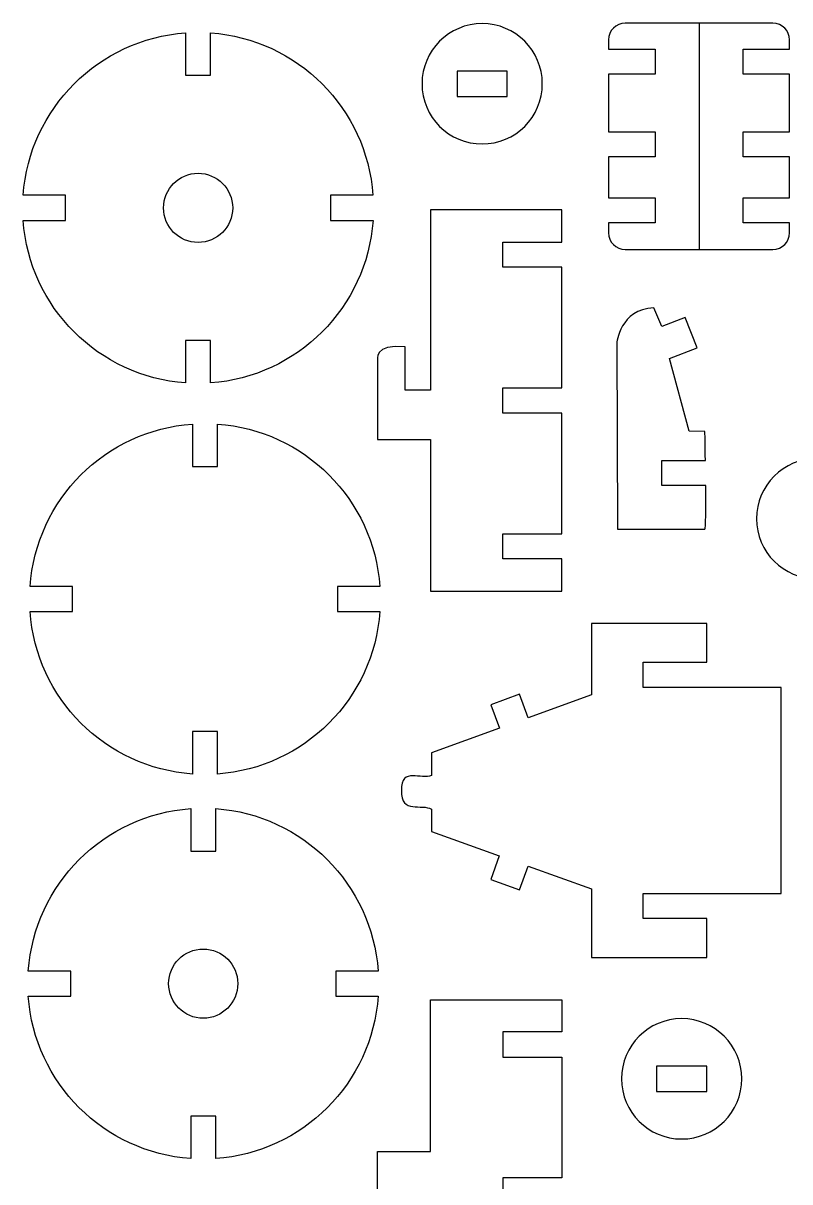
# Model space of a CAD drawing. Extents: x -1.13 to 5.64, y -3.97 to 4.46.
# Drawn here: x -1.13 to 2.48, y -0.99 to 4.46 of the extents above; entities that cross this region are included whole.
import ezdxf

# ---------------------------------------------------------------- set-up
doc = ezdxf.new("R2010")
doc.units = 0
doc.header["$MEASUREMENT"] = 0
doc.layers.add('CAPA_1', color=7, linetype='CONTINUOUS')

msp = doc.modelspace()

# ---------------------------------------------------------------- linework, layer by layer
at = {"layer": 'CAPA_1', "color": 1}
for centre in [(-0.3035, 3.5889), (-0.2793, -0.0588), (-0.2793, -0.0588)]:
    msp.add_ellipse(centre, major_axis=(0, 0.1627), ratio=1, dxfattribs=at)
for points, knots in [([(1.0329, 4.4554), (1.1892, 4.4554), (1.3159, 4.3287), (1.3159, 4.1724), (1.3159, 4.1724), (1.3159, 4.0161), (1.1892, 3.8894), (1.0329, 3.8894), (1.0329, 3.8894), (0.8766, 3.8894), (0.7499, 4.0161), (0.7499, 4.1724), (0.7499, 4.1724), (0.7499, 4.3287), (0.8766, 4.4554), (1.0329, 4.4554)], [0, 0, 0, 0, 0.25, 0.25, 0.25, 0.25, 0.5, 0.5, 0.5, 0.5, 0.75, 0.75, 0.75, 0.75, 1, 1, 1, 1]), ([(1.7056, 4.4574), (1.7056, 4.4574), (2.4005, 4.4574), (2.4005, 4.4574), (2.4005, 4.4574), (2.4438, 4.4574), (2.4793, 4.422), (2.4793, 4.3787), (2.4793, 4.3787), (2.4793, 4.3787), (2.4793, 4.3351), (2.4793, 4.3351), (2.4793, 4.3351), (2.4793, 4.3351), (2.2601, 4.3351), (2.2601, 4.3351), (2.2601, 4.3351), (2.2601, 4.3351), (2.2601, 4.217), (2.2601, 4.217), (2.2601, 4.217), (2.2601, 4.217), (2.4793, 4.217), (2.4793, 4.217), (2.4793, 4.217), (2.4793, 4.217), (2.4793, 3.947), (2.4793, 3.947), (2.4793, 3.947), (2.4793, 3.947), (2.2601, 3.947), (2.2601, 3.947), (2.2601, 3.947), (2.2601, 3.947), (2.2601, 3.8289), (2.2601, 3.8289), (2.2601, 3.8289), (2.2601, 3.8289), (2.4793, 3.8289), (2.4793, 3.8289), (2.4793, 3.8289), (2.4793, 3.8289), (2.4793, 3.6363), (2.4793, 3.6363), (2.4793, 3.6363), (2.4793, 3.6363), (2.2601, 3.6363), (2.2601, 3.6363), (2.2601, 3.6363), (2.2601, 3.6363), (2.2601, 3.5182), (2.2601, 3.5182), (2.2601, 3.5182), (2.2601, 3.5182), (2.4793, 3.5182), (2.4793, 3.5182), (2.4793, 3.5182), (2.4793, 3.5182), (2.4793, 3.4719), (2.4793, 3.4719), (2.4793, 3.4719), (2.4793, 3.4286), (2.4438, 3.3932), (2.4005, 3.3932), (2.4005, 3.3932), (2.4005, 3.3932), (1.7056, 3.3932), (1.7056, 3.3932), (1.7056, 3.3932), (1.6623, 3.3932), (1.6268, 3.4286), (1.6268, 3.4719), (1.6268, 3.4719), (1.6268, 3.4719), (1.6268, 3.5182), (1.6268, 3.5182), (1.6268, 3.5182), (1.6268, 3.5182), (1.846, 3.5182), (1.846, 3.5182), (1.846, 3.5182), (1.846, 3.5182), (1.846, 3.6363), (1.846, 3.6363), (1.846, 3.6363), (1.846, 3.6363), (1.6268, 3.6363), (1.6268, 3.6363), (1.6268, 3.6363), (1.6268, 3.6363), (1.6268, 3.8289), (1.6268, 3.8289), (1.6268, 3.8289), (1.6268, 3.8289), (1.846, 3.8289), (1.846, 3.8289), (1.846, 3.8289), (1.846, 3.8289), (1.846, 3.947), (1.846, 3.947), (1.846, 3.947), (1.846, 3.947), (1.6268, 3.947), (1.6268, 3.947), (1.6268, 3.947), (1.6268, 3.947), (1.6268, 4.217), (1.6268, 4.217), (1.6268, 4.217), (1.6268, 4.217), (1.846, 4.217), (1.846, 4.217), (1.846, 4.217), (1.846, 4.217), (1.846, 4.3351), (1.846, 4.3351), (1.846, 4.3351), (1.846, 4.3351), (1.6268, 4.3351), (1.6268, 4.3351), (1.6268, 4.3351), (1.6268, 4.3351), (1.6268, 4.3787), (1.6268, 4.3787), (1.6268, 4.3787), (1.6268, 4.422), (1.6623, 4.4574), (1.7056, 4.4574)], [0, 0, 0, 0, 0.03125, 0.03125, 0.03125, 0.03125, 0.0625, 0.0625, 0.0625, 0.0625, 0.09375, 0.09375, 0.09375, 0.09375, 0.125, 0.125, 0.125, 0.125, 0.15625, 0.15625, 0.15625, 0.15625, 0.1875, 0.1875, 0.1875, 0.1875, 0.21875, 0.21875, 0.21875, 0.21875, 0.25, 0.25, 0.25, 0.25, 0.28125, 0.28125, 0.28125, 0.28125, 0.3125, 0.3125, 0.3125, 0.3125, 0.34375, 0.34375, 0.34375, 0.34375, 0.375, 0.375, 0.375, 0.375, 0.40625, 0.40625, 0.40625, 0.40625, 0.4375, 0.4375, 0.4375, 0.4375, 0.46875, 0.46875, 0.46875, 0.46875, 0.5, 0.5, 0.5, 0.5, 0.53125, 0.53125, 0.53125, 0.53125, 0.5625, 0.5625, 0.5625, 0.5625, 0.59375, 0.59375, 0.59375, 0.59375, 0.625, 0.625, 0.625, 0.625, 0.65625, 0.65625, 0.65625, 0.65625, 0.6875, 0.6875, 0.6875, 0.6875, 0.71875, 0.71875, 0.71875, 0.71875, 0.75, 0.75, 0.75, 0.75, 0.78125, 0.78125, 0.78125, 0.78125, 0.8125, 0.8125, 0.8125, 0.8125, 0.84375, 0.84375, 0.84375, 0.84375, 0.875, 0.875, 0.875, 0.875, 0.90625, 0.90625, 0.90625, 0.90625, 0.9375, 0.9375, 0.9375, 0.9375, 0.96875, 0.96875, 0.96875, 0.96875, 1, 1, 1, 1]), ([(-0.2445, 2.766), (0.1641, 2.7949), (0.4905, 3.1214), (0.5194, 3.53), (0.5194, 3.53), (0.5194, 3.53), (0.3197, 3.53), (0.3197, 3.53), (0.3197, 3.53), (0.3197, 3.53), (0.3197, 3.6481), (0.3197, 3.6481), (0.3197, 3.6481), (0.3197, 3.6481), (0.5193, 3.6481), (0.5193, 3.6481), (0.5193, 3.6481), (0.4904, 4.0566), (0.164, 4.3829), (-0.2445, 4.4118), (-0.2445, 4.4118), (-0.2445, 4.4118), (-0.2445, 4.2123), (-0.2445, 4.2123), (-0.2445, 4.2123), (-0.2445, 4.2123), (-0.3626, 4.2123), (-0.3626, 4.2123), (-0.3626, 4.2123), (-0.3626, 4.2123), (-0.3626, 4.4118), (-0.3626, 4.4118), (-0.3626, 4.4118), (-0.7711, 4.3829), (-1.0974, 4.0566), (-1.1264, 3.6481), (-1.1264, 3.6481), (-1.1264, 3.6481), (-0.9268, 3.6481), (-0.9268, 3.6481), (-0.9268, 3.6481), (-0.9268, 3.6481), (-0.9268, 3.53), (-0.9268, 3.53), (-0.9268, 3.53), (-0.9268, 3.53), (-1.1264, 3.53), (-1.1264, 3.53), (-1.1264, 3.53), (-1.0976, 3.1214), (-0.7712, 2.7949), (-0.3626, 2.766), (-0.3626, 2.766), (-0.3626, 2.766), (-0.3626, 2.9658), (-0.3626, 2.9658), (-0.3626, 2.9658), (-0.3626, 2.9658), (-0.2445, 2.9658), (-0.2445, 2.9658), (-0.2445, 2.9658), (-0.2445, 2.9658), (-0.2445, 2.766), (-0.2445, 2.766)], [0, 0, 0, 0, 0.0625, 0.0625, 0.0625, 0.0625, 0.125, 0.125, 0.125, 0.125, 0.1875, 0.1875, 0.1875, 0.1875, 0.25, 0.25, 0.25, 0.25, 0.3125, 0.3125, 0.3125, 0.3125, 0.375, 0.375, 0.375, 0.375, 0.4375, 0.4375, 0.4375, 0.4375, 0.5, 0.5, 0.5, 0.5, 0.5625, 0.5625, 0.5625, 0.5625, 0.625, 0.625, 0.625, 0.625, 0.6875, 0.6875, 0.6875, 0.6875, 0.75, 0.75, 0.75, 0.75, 0.8125, 0.8125, 0.8125, 0.8125, 0.875, 0.875, 0.875, 0.875, 0.9375, 0.9375, 0.9375, 0.9375, 1, 1, 1, 1]), ([(1.151, 4.1133), (1.151, 4.1133), (0.9149, 4.1133), (0.9149, 4.1133), (0.9149, 4.1133), (0.9149, 4.1133), (0.9149, 4.2315), (0.9149, 4.2315), (0.9149, 4.2315), (0.9149, 4.2315), (1.151, 4.2315), (1.151, 4.2315), (1.151, 4.2315), (1.151, 4.2315), (1.151, 4.1133), (1.151, 4.1133)], [0, 0, 0, 0, 0.25, 0.25, 0.25, 0.25, 0.5, 0.5, 0.5, 0.5, 0.75, 0.75, 0.75, 0.75, 1, 1, 1, 1]), ([(0.7894, 3.5791), (0.7894, 3.5791), (1.4075, 3.5791), (1.4075, 3.5791), (1.4075, 3.5791), (1.4075, 3.5791), (1.4075, 3.4281), (1.4075, 3.4281), (1.4075, 3.4281), (1.4075, 3.4281), (1.1297, 3.4281), (1.1297, 3.4281), (1.1297, 3.4281), (1.1297, 3.4281), (1.1297, 3.3099), (1.1297, 3.3099), (1.1297, 3.3099), (1.1297, 3.3099), (1.4075, 3.3099), (1.4075, 3.3099), (1.4075, 3.3099), (1.4075, 3.3099), (1.4075, 2.7423), (1.4075, 2.7423), (1.4075, 2.7423), (1.4075, 2.7423), (1.1297, 2.7423), (1.1297, 2.7423), (1.1297, 2.7423), (1.1297, 2.7423), (1.1297, 2.6242), (1.1297, 2.6242), (1.1297, 2.6242), (1.1297, 2.6242), (1.4075, 2.6242), (1.4075, 2.6242), (1.4075, 2.6242), (1.4075, 2.6242), (1.4075, 2.0565), (1.4075, 2.0565), (1.4075, 2.0565), (1.4075, 2.0565), (1.1297, 2.0565), (1.1297, 2.0565), (1.1297, 2.0565), (1.1297, 2.0565), (1.1297, 1.9384), (1.1297, 1.9384), (1.1297, 1.9384), (1.1297, 1.9384), (1.4075, 1.9384), (1.4075, 1.9384), (1.4075, 1.9384), (1.4075, 1.9384), (1.4075, 1.7874), (1.4075, 1.7874), (1.4075, 1.7874), (1.4075, 1.7874), (0.7894, 1.7874), (0.7894, 1.7874), (0.7894, 1.7874), (0.7894, 1.7874), (0.7894, 2.5001), (0.7894, 2.5001), (0.7894, 2.5001), (0.7894, 2.5001), (0.5403, 2.5001), (0.5403, 2.5001), (0.5403, 2.5001), (0.5403, 2.5001), (0.5403, 2.8725), (0.5403, 2.8725), (0.5403, 2.8725), (0.5403, 2.8725), (0.5228, 2.9506), (0.6713, 2.9358), (0.6713, 2.9358), (0.6713, 2.9358), (0.6713, 2.731), (0.6713, 2.731), (0.6713, 2.731), (0.6713, 2.731), (0.7894, 2.731), (0.7894, 2.731), (0.7894, 2.731), (0.7894, 2.731), (0.7894, 2.9309), (0.7894, 2.9309), (0.7894, 2.9309), (0.7894, 2.9309), (0.7894, 3.349), (0.7894, 3.349), (0.7894, 3.349), (0.7894, 3.349), (0.7894, 3.5791), (0.7894, 3.5791)], [0, 0, 0, 0, 0.041667, 0.041667, 0.041667, 0.041667, 0.083333, 0.083333, 0.083333, 0.083333, 0.125, 0.125, 0.125, 0.125, 0.166667, 0.166667, 0.166667, 0.166667, 0.208333, 0.208333, 0.208333, 0.208333, 0.25, 0.25, 0.25, 0.25, 0.291667, 0.291667, 0.291667, 0.291667, 0.333333, 0.333333, 0.333333, 0.333333, 0.375, 0.375, 0.375, 0.375, 0.416667, 0.416667, 0.416667, 0.416667, 0.458333, 0.458333, 0.458333, 0.458333, 0.5, 0.5, 0.5, 0.5, 0.541667, 0.541667, 0.541667, 0.541667, 0.583333, 0.583333, 0.583333, 0.583333, 0.625, 0.625, 0.625, 0.625, 0.666667, 0.666667, 0.666667, 0.666667, 0.708333, 0.708333, 0.708333, 0.708333, 0.75, 0.75, 0.75, 0.75, 0.791667, 0.791667, 0.791667, 0.791667, 0.833333, 0.833333, 0.833333, 0.833333, 0.875, 0.875, 0.875, 0.875, 0.916667, 0.916667, 0.916667, 0.916667, 0.958333, 0.958333, 0.958333, 0.958333, 1, 1, 1, 1]), ([(1.6659, 2.9516), (1.6659, 2.9516), (1.6815, 3.1148), (1.8412, 3.1183), (1.8412, 3.1183), (1.8412, 3.1183), (1.8777, 3.0315), (1.8777, 3.0315), (1.8777, 3.0315), (1.8777, 3.0315), (1.9871, 3.0732), (1.9871, 3.0732), (1.9871, 3.0732), (1.9871, 3.0732), (2.0444, 2.9316), (2.0444, 2.9316), (2.0444, 2.9316), (2.0444, 2.9316), (1.9141, 2.8804), (1.9141, 2.8804), (1.9141, 2.8804), (1.9141, 2.8804), (2.0061, 2.5384), (2.0061, 2.5384), (2.0061, 2.5384), (2.0061, 2.5384), (2.0808, 2.5367), (2.0808, 2.5367), (2.0808, 2.5367), (2.0808, 2.5367), (2.0819, 2.4769), (2.083, 2.4004), (2.083, 2.4004), (2.083, 2.4004), (1.8777, 2.4004), (1.8777, 2.4004), (1.8777, 2.4004), (1.8777, 2.4004), (1.8777, 2.2841), (1.8777, 2.2841), (1.8777, 2.2841), (1.8777, 2.2841), (2.0843, 2.2841), (2.0843, 2.2841), (2.0843, 2.2841), (2.0851, 2.1778), (2.0848, 2.0784), (2.0808, 2.0784), (2.0808, 2.0784), (2.0721, 2.0784), (1.6693, 2.0784), (1.6693, 2.0784), (1.6693, 2.0784), (1.6693, 2.0784), (1.6659, 2.9516), (1.6659, 2.9516)], [0, 0, 0, 0, 0.071429, 0.071429, 0.071429, 0.071429, 0.142857, 0.142857, 0.142857, 0.142857, 0.214286, 0.214286, 0.214286, 0.214286, 0.285714, 0.285714, 0.285714, 0.285714, 0.357143, 0.357143, 0.357143, 0.357143, 0.428571, 0.428571, 0.428571, 0.428571, 0.5, 0.5, 0.5, 0.5, 0.571429, 0.571429, 0.571429, 0.571429, 0.642857, 0.642857, 0.642857, 0.642857, 0.714286, 0.714286, 0.714286, 0.714286, 0.785714, 0.785714, 0.785714, 0.785714, 0.857143, 0.857143, 0.857143, 0.857143, 0.928571, 0.928571, 0.928571, 0.928571, 1, 1, 1, 1]), ([(-0.2122, 0.9268), (0.1964, 0.9557), (0.5228, 1.2821), (0.5516, 1.6907), (0.5516, 1.6907), (0.5516, 1.6907), (0.352, 1.6907), (0.352, 1.6907), (0.352, 1.6907), (0.352, 1.6907), (0.352, 1.8089), (0.352, 1.8089), (0.352, 1.8089), (0.352, 1.8089), (0.5516, 1.8089), (0.5516, 1.8089), (0.5516, 1.8089), (0.5227, 2.2174), (0.1963, 2.5437), (-0.2122, 2.5726), (-0.2122, 2.5726), (-0.2122, 2.5726), (-0.2122, 2.373), (-0.2122, 2.373), (-0.2122, 2.373), (-0.2122, 2.373), (-0.3303, 2.373), (-0.3303, 2.373), (-0.3303, 2.373), (-0.3303, 2.373), (-0.3303, 2.5726), (-0.3303, 2.5726), (-0.3303, 2.5726), (-0.7388, 2.5437), (-1.0651, 2.2174), (-1.0941, 1.8089), (-1.0941, 1.8089), (-1.0941, 1.8089), (-0.8945, 1.8089), (-0.8945, 1.8089), (-0.8945, 1.8089), (-0.8945, 1.8089), (-0.8945, 1.6907), (-0.8945, 1.6907), (-0.8945, 1.6907), (-0.8945, 1.6907), (-1.0941, 1.6907), (-1.0941, 1.6907), (-1.0941, 1.6907), (-1.0653, 1.2821), (-0.7389, 0.9557), (-0.3303, 0.9268), (-0.3303, 0.9268), (-0.3303, 0.9268), (-0.3303, 1.1266), (-0.3303, 1.1266), (-0.3303, 1.1266), (-0.3303, 1.1266), (-0.2122, 1.1266), (-0.2122, 1.1266), (-0.2122, 1.1266), (-0.2122, 1.1266), (-0.2122, 0.9268), (-0.2122, 0.9268)], [0, 0, 0, 0, 0.0625, 0.0625, 0.0625, 0.0625, 0.125, 0.125, 0.125, 0.125, 0.1875, 0.1875, 0.1875, 0.1875, 0.25, 0.25, 0.25, 0.25, 0.3125, 0.3125, 0.3125, 0.3125, 0.375, 0.375, 0.375, 0.375, 0.4375, 0.4375, 0.4375, 0.4375, 0.5, 0.5, 0.5, 0.5, 0.5625, 0.5625, 0.5625, 0.5625, 0.625, 0.625, 0.625, 0.625, 0.6875, 0.6875, 0.6875, 0.6875, 0.75, 0.75, 0.75, 0.75, 0.8125, 0.8125, 0.8125, 0.8125, 0.875, 0.875, 0.875, 0.875, 0.9375, 0.9375, 0.9375, 0.9375, 1, 1, 1, 1]), ([(2.6067, 2.4102), (2.763, 2.4102), (2.8897, 2.2835), (2.8897, 2.1272), (2.8897, 2.1272), (2.8897, 1.9709), (2.763, 1.8442), (2.6067, 1.8442), (2.6067, 1.8442), (2.4504, 1.8442), (2.3237, 1.9709), (2.3237, 2.1272), (2.3237, 2.1272), (2.3237, 2.2835), (2.4504, 2.4102), (2.6067, 2.4102)], [0, 0, 0, 0, 0.25, 0.25, 0.25, 0.25, 0.5, 0.5, 0.5, 0.5, 0.75, 0.75, 0.75, 0.75, 1, 1, 1, 1]), ([(1.5476, 1.6342), (1.5476, 1.6342), (2.0893, 1.6342), (2.0893, 1.6342), (2.0893, 1.6342), (2.0893, 1.6342), (2.0893, 1.452), (2.0893, 1.452), (2.0893, 1.452), (2.0893, 1.452), (1.7906, 1.452), (1.7906, 1.452), (1.7906, 1.452), (1.7906, 1.452), (1.7906, 1.3339), (1.7906, 1.3339), (1.7906, 1.3339), (1.7906, 1.3339), (2.0893, 1.3339), (2.0893, 1.3339), (2.0893, 1.3339), (2.0893, 1.3339), (2.4396, 1.3339), (2.4396, 1.3339), (2.4396, 1.3339), (2.4396, 1.3339), (2.4396, 0.3651), (2.4396, 0.3651), (2.4396, 0.3651), (2.4396, 0.3651), (2.0893, 0.3651), (2.0893, 0.3651), (2.0893, 0.3651), (2.0893, 0.3651), (1.7906, 0.3651), (1.7906, 0.3651), (1.7906, 0.3651), (1.7906, 0.3651), (1.7906, 0.247), (1.7906, 0.247), (1.7906, 0.247), (1.7906, 0.247), (2.0893, 0.247), (2.0893, 0.247), (2.0893, 0.247), (2.0893, 0.247), (2.0893, 0.0648), (2.0893, 0.0648), (2.0893, 0.0648), (2.0893, 0.0648), (1.5476, 0.0648), (1.5476, 0.0648), (1.5476, 0.0648), (1.5476, 0.0648), (1.5476, 0.3651), (1.5476, 0.3651), (1.5476, 0.3651), (1.5476, 0.3651), (1.5476, 0.3864), (1.5476, 0.3864), (1.5476, 0.3864), (1.5476, 0.3864), (1.2491, 0.4935), (1.2491, 0.4935), (1.2491, 0.4935), (1.2491, 0.4935), (1.2089, 0.3821), (1.2089, 0.3821), (1.2089, 0.3821), (1.2089, 0.3821), (1.0731, 0.4315), (1.0731, 0.4315), (1.0731, 0.4315), (1.0731, 0.4315), (1.1132, 0.5423), (1.1132, 0.5423), (1.1132, 0.5423), (1.1132, 0.5423), (0.7947, 0.6565), (0.7947, 0.6565), (0.7947, 0.6565), (0.7947, 0.6565), (0.7947, 0.761), (0.7947, 0.761), (0.7947, 0.761), (0.7473, 0.7905), (0.6527, 0.7353), (0.6527, 0.8495), (0.6527, 0.8495), (0.6527, 0.9637), (0.7473, 0.8965), (0.7947, 0.92), (0.7947, 0.92), (0.7947, 0.92), (0.7947, 1.0258), (0.7947, 1.0258), (0.7947, 1.0258), (0.7947, 1.0258), (1.1138, 1.1418), (1.1138, 1.1418), (1.1138, 1.1418), (1.1138, 1.1418), (1.0731, 1.2527), (1.0731, 1.2527), (1.0731, 1.2527), (1.0731, 1.2527), (1.2089, 1.3021), (1.2089, 1.3021), (1.2089, 1.3021), (1.2089, 1.3021), (1.2495, 1.1912), (1.2495, 1.1912), (1.2495, 1.1912), (1.2495, 1.1912), (1.5476, 1.2996), (1.5476, 1.2996), (1.5476, 1.2996), (1.5476, 1.2996), (1.5476, 1.3339), (1.5476, 1.3339), (1.5476, 1.3339), (1.5476, 1.3339), (1.5476, 1.6342), (1.5476, 1.6342)], [0, 0, 0, 0, 0.032258, 0.032258, 0.032258, 0.032258, 0.064516, 0.064516, 0.064516, 0.064516, 0.096774, 0.096774, 0.096774, 0.096774, 0.129032, 0.129032, 0.129032, 0.129032, 0.16129, 0.16129, 0.16129, 0.16129, 0.193548, 0.193548, 0.193548, 0.193548, 0.225806, 0.225806, 0.225806, 0.225806, 0.258065, 0.258065, 0.258065, 0.258065, 0.290323, 0.290323, 0.290323, 0.290323, 0.322581, 0.322581, 0.322581, 0.322581, 0.354839, 0.354839, 0.354839, 0.354839, 0.387097, 0.387097, 0.387097, 0.387097, 0.419355, 0.419355, 0.419355, 0.419355, 0.451613, 0.451613, 0.451613, 0.451613, 0.483871, 0.483871, 0.483871, 0.483871, 0.516129, 0.516129, 0.516129, 0.516129, 0.548387, 0.548387, 0.548387, 0.548387, 0.580645, 0.580645, 0.580645, 0.580645, 0.612903, 0.612903, 0.612903, 0.612903, 0.645161, 0.645161, 0.645161, 0.645161, 0.677419, 0.677419, 0.677419, 0.677419, 0.709677, 0.709677, 0.709677, 0.709677, 0.741935, 0.741935, 0.741935, 0.741935, 0.774194, 0.774194, 0.774194, 0.774194, 0.806452, 0.806452, 0.806452, 0.806452, 0.83871, 0.83871, 0.83871, 0.83871, 0.870968, 0.870968, 0.870968, 0.870968, 0.903226, 0.903226, 0.903226, 0.903226, 0.935484, 0.935484, 0.935484, 0.935484, 0.967742, 0.967742, 0.967742, 0.967742, 1, 1, 1, 1]), ([(-0.2202, -0.8817), (0.1884, -0.8528), (0.5148, -0.5264), (0.5436, -0.1178), (0.5436, -0.1178), (0.5436, -0.1178), (0.3439, -0.1178), (0.3439, -0.1178), (0.3439, -0.1178), (0.3439, -0.1178), (0.3439, 0.0003), (0.3439, 0.0003), (0.3439, 0.0003), (0.3439, 0.0003), (0.5436, 0.0003), (0.5436, 0.0003), (0.5436, 0.0003), (0.5146, 0.4088), (0.1883, 0.7352), (-0.2202, 0.7641), (-0.2202, 0.7641), (-0.2202, 0.7641), (-0.2202, 0.5645), (-0.2202, 0.5645), (-0.2202, 0.5645), (-0.2202, 0.5645), (-0.3383, 0.5645), (-0.3383, 0.5645), (-0.3383, 0.5645), (-0.3383, 0.5645), (-0.3383, 0.7641), (-0.3383, 0.7641), (-0.3383, 0.7641), (-0.7469, 0.7352), (-1.0732, 0.4088), (-1.1021, 0.0003), (-1.1021, 0.0003), (-1.1021, 0.0003), (-0.9025, 0.0003), (-0.9025, 0.0003), (-0.9025, 0.0003), (-0.9025, 0.0003), (-0.9025, -0.1178), (-0.9025, -0.1178), (-0.9025, -0.1178), (-0.9025, -0.1178), (-1.1022, -0.1178), (-1.1022, -0.1178), (-1.1022, -0.1178), (-1.0733, -0.5264), (-0.7469, -0.8528), (-0.3383, -0.8817), (-0.3383, -0.8817), (-0.3383, -0.8817), (-0.3383, -0.682), (-0.3383, -0.682), (-0.3383, -0.682), (-0.3383, -0.682), (-0.2202, -0.682), (-0.2202, -0.682), (-0.2202, -0.682), (-0.2202, -0.682), (-0.2202, -0.8817), (-0.2202, -0.8817)], [0, 0, 0, 0, 0.0625, 0.0625, 0.0625, 0.0625, 0.125, 0.125, 0.125, 0.125, 0.1875, 0.1875, 0.1875, 0.1875, 0.25, 0.25, 0.25, 0.25, 0.3125, 0.3125, 0.3125, 0.3125, 0.375, 0.375, 0.375, 0.375, 0.4375, 0.4375, 0.4375, 0.4375, 0.5, 0.5, 0.5, 0.5, 0.5625, 0.5625, 0.5625, 0.5625, 0.625, 0.625, 0.625, 0.625, 0.6875, 0.6875, 0.6875, 0.6875, 0.75, 0.75, 0.75, 0.75, 0.8125, 0.8125, 0.8125, 0.8125, 0.875, 0.875, 0.875, 0.875, 0.9375, 0.9375, 0.9375, 0.9375, 1, 1, 1, 1]), ([(0.7894, -1.9269), (0.7894, -1.9269), (1.4075, -1.9269), (1.4075, -1.9269), (1.4075, -1.9269), (1.4075, -1.9269), (1.4075, -1.7759), (1.4075, -1.7759), (1.4075, -1.7759), (1.4075, -1.7759), (1.1297, -1.7759), (1.1297, -1.7759), (1.1297, -1.7759), (1.1297, -1.7759), (1.1297, -1.6577), (1.1297, -1.6577), (1.1297, -1.6577), (1.1297, -1.6577), (1.4075, -1.6577), (1.4075, -1.6577), (1.4075, -1.6577), (1.4075, -1.6577), (1.4075, -1.0901), (1.4075, -1.0901), (1.4075, -1.0901), (1.4075, -1.0901), (1.1297, -1.0901), (1.1297, -1.0901), (1.1297, -1.0901), (1.1297, -1.0901), (1.1297, -0.972), (1.1297, -0.972), (1.1297, -0.972), (1.1297, -0.972), (1.4075, -0.972), (1.4075, -0.972), (1.4075, -0.972), (1.4075, -0.972), (1.4075, -0.4043), (1.4075, -0.4043), (1.4075, -0.4043), (1.4075, -0.4043), (1.1297, -0.4043), (1.1297, -0.4043), (1.1297, -0.4043), (1.1297, -0.4043), (1.1297, -0.2862), (1.1297, -0.2862), (1.1297, -0.2862), (1.1297, -0.2862), (1.4075, -0.2862), (1.4075, -0.2862), (1.4075, -0.2862), (1.4075, -0.2862), (1.4075, -0.1352), (1.4075, -0.1352), (1.4075, -0.1352), (1.4075, -0.1352), (0.7894, -0.1352), (0.7894, -0.1352), (0.7894, -0.1352), (0.7894, -0.1352), (0.7894, -0.8479), (0.7894, -0.8479), (0.7894, -0.8479), (0.7894, -0.8479), (0.5403, -0.8479), (0.5403, -0.8479), (0.5403, -0.8479), (0.5403, -0.8479), (0.5403, -1.2203), (0.5403, -1.2203), (0.5403, -1.2203), (0.5403, -1.2203), (0.5228, -1.2984), (0.6713, -1.2836), (0.6713, -1.2836), (0.6713, -1.2836), (0.6713, -1.0788), (0.6713, -1.0788), (0.6713, -1.0788), (0.6713, -1.0788), (0.7894, -1.0788), (0.7894, -1.0788), (0.7894, -1.0788), (0.7894, -1.0788), (0.7894, -1.2787), (0.7894, -1.2787), (0.7894, -1.2787), (0.7894, -1.2787), (0.7894, -1.6968), (0.7894, -1.6968), (0.7894, -1.6968), (0.7894, -1.6968), (0.7894, -1.9269), (0.7894, -1.9269)], [0, 0, 0, 0, 0.041667, 0.041667, 0.041667, 0.041667, 0.083333, 0.083333, 0.083333, 0.083333, 0.125, 0.125, 0.125, 0.125, 0.166667, 0.166667, 0.166667, 0.166667, 0.208333, 0.208333, 0.208333, 0.208333, 0.25, 0.25, 0.25, 0.25, 0.291667, 0.291667, 0.291667, 0.291667, 0.333333, 0.333333, 0.333333, 0.333333, 0.375, 0.375, 0.375, 0.375, 0.416667, 0.416667, 0.416667, 0.416667, 0.458333, 0.458333, 0.458333, 0.458333, 0.5, 0.5, 0.5, 0.5, 0.541667, 0.541667, 0.541667, 0.541667, 0.583333, 0.583333, 0.583333, 0.583333, 0.625, 0.625, 0.625, 0.625, 0.666667, 0.666667, 0.666667, 0.666667, 0.708333, 0.708333, 0.708333, 0.708333, 0.75, 0.75, 0.75, 0.75, 0.791667, 0.791667, 0.791667, 0.791667, 0.833333, 0.833333, 0.833333, 0.833333, 0.875, 0.875, 0.875, 0.875, 0.916667, 0.916667, 0.916667, 0.916667, 0.958333, 0.958333, 0.958333, 0.958333, 1, 1, 1, 1]), ([(1.9712, -0.2234), (2.1275, -0.2234), (2.2542, -0.3501), (2.2542, -0.5064), (2.2542, -0.5064), (2.2542, -0.6627), (2.1275, -0.7894), (1.9712, -0.7894), (1.9712, -0.7894), (1.815, -0.7894), (1.6883, -0.6627), (1.6883, -0.5064), (1.6883, -0.5064), (1.6883, -0.3501), (1.815, -0.2234), (1.9712, -0.2234)], [0, 0, 0, 0, 0.25, 0.25, 0.25, 0.25, 0.5, 0.5, 0.5, 0.5, 0.75, 0.75, 0.75, 0.75, 1, 1, 1, 1]), ([(2.0893, -0.5655), (2.0893, -0.5655), (1.8532, -0.5655), (1.8532, -0.5655), (1.8532, -0.5655), (1.8532, -0.5655), (1.8532, -0.4474), (1.8532, -0.4474), (1.8532, -0.4474), (1.8532, -0.4474), (2.0893, -0.4474), (2.0893, -0.4474), (2.0893, -0.4474), (2.0893, -0.4474), (2.0893, -0.5655), (2.0893, -0.5655)], [0, 0, 0, 0, 0.25, 0.25, 0.25, 0.25, 0.5, 0.5, 0.5, 0.5, 0.75, 0.75, 0.75, 0.75, 1, 1, 1, 1])]:
    msp.add_open_spline(points, degree=3, knots=knots, dxfattribs=at)
msp.add_open_spline([(2.0531, 4.4574), (2.0531, 4.4574), (2.0531, 3.3932), (2.0531, 3.3932)], degree=3, dxfattribs=at)

doc.saveas('drawing.dxf')
